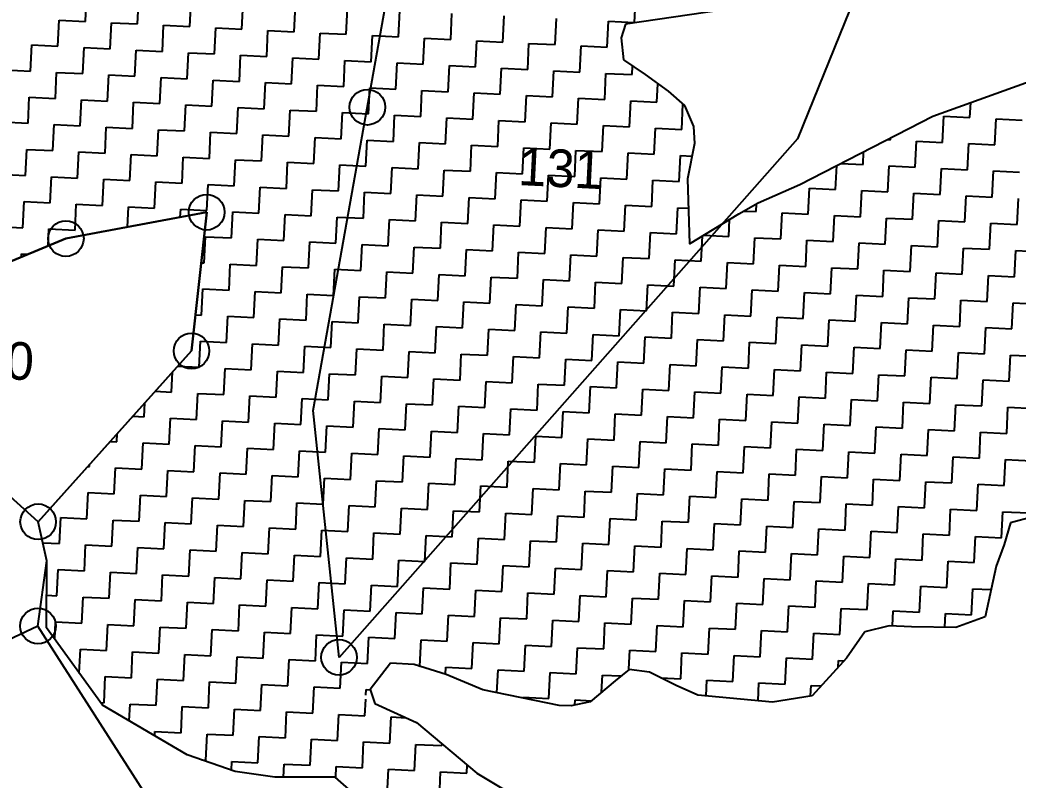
# Model space of a CAD drawing. Header units: metres. Extents: x 279097 to 281627, y 2076079 to 2079019.
# Drawn here: x 281066.6 to 281317.4, y 2078030 to 2078220.9 of the extents above; entities that cross this region are included whole.
import ezdxf
from ezdxf.enums import TextEntityAlignment as Align

# ---------------------------------------------------------------- set-up
doc = ezdxf.new("R2010")
doc.units = ezdxf.units.M
for name, color, linetype in [('POLY_HATCH', 12, 'Continuous'), ('POLY_PARCEL', 6, 'Continuous'), ('TEXT_PARCEL', 7, 'Continuous')]:
    doc.layers.add(name, color=color, linetype=linetype)
doc.styles.add('TEXT_MAP', font='')
doc.styles.get('TEXT_MAP').set_extended_font_data('Kruti Dev 050')

msp = doc.modelspace()

# ---------------------------------------------------------------- linework, layer by layer
for centre in [(281153.94, 2078199.02), (281113.55, 2078172.64), (281078.17, 2078166.02), (281109.73, 2078137.8), (281071.19, 2078094.89), (281071.16, 2078068.7), (281146.82, 2078060.83)]:
    msp.add_circle(centre, 4.47)
at = {"layer": 'POLY_HATCH', "linetype": 'Continuous'}
for p, q in [((281083.06, 2078220.58), (281083.38, 2078227.13)), ((281096.18, 2078219.93), (281096.5, 2078226.49)), ((281109.29, 2078219.28), (281109.62, 2078225.84)), ((281122.41, 2078218.63), (281122.73, 2078225.19)), ((281135.52, 2078217.98), (281135.85, 2078224.54)), ((281221.1, 2078220.33), (281221.42, 2078226.88)), ((281148.64, 2078217.33), (281148.96, 2078223.89)), ((281161.75, 2078216.69), (281162.08, 2078223.24)), ((281174.87, 2078216.04), (281175.19, 2078222.6)), ((281076.18, 2078214.34), (281076.5, 2078220.9)), ((281076.5, 2078220.9), (281083.06, 2078220.58)), ((281089.29, 2078213.69), (281089.62, 2078220.25)), ((281089.62, 2078220.25), (281096.18, 2078219.93)), ((281102.41, 2078213.05), (281102.73, 2078219.6)), ((281102.73, 2078219.6), (281109.29, 2078219.28)), ((281187.98, 2078215.39), (281188.31, 2078221.95)), ((281201.1, 2078214.74), (281201.42, 2078221.3)), ((281214.21, 2078214.09), (281214.54, 2078220.65)), ((281214.54, 2078220.65), (281221.1, 2078220.33)), ((281115.52, 2078212.4), (281115.85, 2078218.96)), ((281115.85, 2078218.96), (281122.41, 2078218.63)), ((281128.64, 2078211.75), (281128.96, 2078218.31)), ((281128.96, 2078218.31), (281135.52, 2078217.98)), ((281141.76, 2078211.1), (281142.08, 2078217.66)), ((281142.08, 2078217.66), (281148.64, 2078217.33)), ((281154.87, 2078210.45), (281155.2, 2078217.01)), ((281155.2, 2078217.01), (281161.75, 2078216.69)), ((281069.3, 2078208.11), (281069.62, 2078214.67)), ((281069.62, 2078214.67), (281076.18, 2078214.34)), ((281167.99, 2078209.8), (281168.31, 2078216.36)), ((281168.31, 2078216.36), (281174.87, 2078216.04)), ((281181.1, 2078209.16), (281181.43, 2078215.71)), ((281181.43, 2078215.71), (281187.98, 2078215.39)), ((281194.22, 2078208.51), (281194.54, 2078215.06)), ((281194.54, 2078215.06), (281201.1, 2078214.74)), ((281082.41, 2078207.46), (281082.74, 2078214.02)), ((281082.74, 2078214.02), (281089.29, 2078213.69)), ((281095.53, 2078206.81), (281095.85, 2078213.37)), ((281095.85, 2078213.37), (281102.41, 2078213.05)), ((281108.64, 2078206.16), (281108.97, 2078212.72)), ((281108.97, 2078212.72), (281115.52, 2078212.4)), ((281121.76, 2078205.52), (281122.08, 2078212.07)), ((281122.08, 2078212.07), (281128.64, 2078211.75)), ((281207.33, 2078207.86), (281207.66, 2078214.42)), ((281207.66, 2078214.42), (281214.21, 2078214.09)), ((281134.87, 2078204.87), (281135.2, 2078211.42)), ((281135.2, 2078211.42), (281141.76, 2078211.1)), ((281147.99, 2078204.22), (281148.31, 2078210.78)), ((281148.31, 2078210.78), (281154.87, 2078210.45)), ((281161.1, 2078203.57), (281161.43, 2078210.13)), ((281161.43, 2078210.13), (281167.99, 2078209.8)), ((281174.22, 2078202.92), (281174.54, 2078209.48)), ((281174.54, 2078209.48), (281181.1, 2078209.16)), ((281062.74, 2078208.43), (281069.3, 2078208.11)), ((281075.53, 2078201.23), (281075.85, 2078207.78)), ((281075.85, 2078207.78), (281082.41, 2078207.46)), ((281088.65, 2078200.58), (281088.97, 2078207.14)), ((281088.97, 2078207.14), (281095.53, 2078206.81)), ((281187.34, 2078202.27), (281187.66, 2078208.83)), ((281187.66, 2078208.83), (281194.22, 2078208.51)), ((281200.45, 2078201.63), (281200.78, 2078208.18)), ((281200.78, 2078208.18), (281207.33, 2078207.86)), ((281213.57, 2078200.98), (281213.89, 2078207.53)), ((281213.89, 2078207.53), (281220.45, 2078207.21)), ((281220.45, 2078207.21), (281220.56, 2078209.37)), ((281101.76, 2078199.93), (281102.08, 2078206.49)), ((281102.08, 2078206.49), (281108.64, 2078206.16)), ((281114.88, 2078199.28), (281115.2, 2078205.84)), ((281115.2, 2078205.84), (281121.76, 2078205.52)), ((281127.99, 2078198.63), (281128.32, 2078205.19)), ((281128.32, 2078205.19), (281134.87, 2078204.87)), ((281141.11, 2078197.99), (281141.43, 2078204.54)), ((281141.43, 2078204.54), (281147.99, 2078204.22)), ((281226.68, 2078200.33), (281226.91, 2078204.92)), ((281154.22, 2078197.34), (281154.55, 2078203.89)), ((281154.55, 2078203.89), (281161.1, 2078203.57)), ((281167.34, 2078196.69), (281167.66, 2078203.25)), ((281167.66, 2078203.25), (281174.22, 2078202.92)), ((281180.45, 2078196.04), (281180.78, 2078202.6)), ((281180.78, 2078202.6), (281187.34, 2078202.27)), ((281193.57, 2078195.39), (281193.89, 2078201.95)), ((281193.89, 2078201.95), (281200.45, 2078201.63)), ((281068.65, 2078194.99), (281068.97, 2078201.55)), ((281068.97, 2078201.55), (281075.53, 2078201.23)), ((281081.76, 2078194.35), (281082.09, 2078200.9)), ((281082.09, 2078200.9), (281088.65, 2078200.58)), ((281094.88, 2078193.7), (281095.2, 2078200.25)), ((281095.2, 2078200.25), (281101.76, 2078199.93)), ((281107.99, 2078193.05), (281108.32, 2078199.61)), ((281108.32, 2078199.61), (281114.88, 2078199.28)), ((281206.68, 2078194.74), (281207.01, 2078201.3)), ((281207.01, 2078201.3), (281213.57, 2078200.98)), ((281219.8, 2078194.09), (281220.12, 2078200.65)), ((281220.12, 2078200.65), (281226.68, 2078200.33)), ((281232.92, 2078193.45), (281233.23, 2078199.77)), ((281305.37, 2078196.44), (281305.56, 2078200.21)), ((281121.11, 2078192.4), (281121.43, 2078198.96)), ((281121.43, 2078198.96), (281127.99, 2078198.63)), ((281134.23, 2078191.75), (281134.55, 2078198.31)), ((281134.55, 2078198.31), (281141.11, 2078197.99)), ((281147.34, 2078191.1), (281147.66, 2078197.66)), ((281147.66, 2078197.66), (281154.22, 2078197.34)), ((281160.46, 2078190.45), (281160.78, 2078197.01)), ((281160.78, 2078197.01), (281167.34, 2078196.69)), ((281062.09, 2078195.32), (281068.65, 2078194.99)), ((281074.88, 2078188.11), (281075.21, 2078194.67)), ((281075.21, 2078194.67), (281081.76, 2078194.35)), ((281173.57, 2078189.81), (281173.9, 2078196.36)), ((281173.9, 2078196.36), (281180.45, 2078196.04)), ((281186.69, 2078189.16), (281187.01, 2078195.72)), ((281187.01, 2078195.72), (281193.57, 2078195.39)), ((281199.8, 2078188.51), (281200.13, 2078195.07)), ((281200.13, 2078195.07), (281206.68, 2078194.74)), ((281212.92, 2078187.86), (281213.24, 2078194.42)), ((281213.24, 2078194.42), (281219.8, 2078194.09)), ((281298.49, 2078190.2), (281298.82, 2078196.76)), ((281298.82, 2078196.76), (281305.37, 2078196.44)), ((281311.61, 2078189.56), (281311.93, 2078196.11)), ((281311.93, 2078196.11), (281318.49, 2078195.79)), ((281088, 2078187.46), (281088.32, 2078194.02)), ((281088.32, 2078194.02), (281094.88, 2078193.7)), ((281101.11, 2078186.81), (281101.44, 2078193.37)), ((281101.44, 2078193.37), (281107.99, 2078193.05)), ((281114.23, 2078186.17), (281114.55, 2078192.72)), ((281114.55, 2078192.72), (281121.11, 2078192.4)), ((281127.34, 2078185.52), (281127.67, 2078192.08)), ((281127.67, 2078192.08), (281134.23, 2078191.75)), ((281226.03, 2078187.21), (281226.36, 2078193.77)), ((281226.36, 2078193.77), (281232.92, 2078193.45)), ((281140.46, 2078184.87), (281140.78, 2078191.43)), ((281140.78, 2078191.43), (281147.34, 2078191.1)), ((281153.57, 2078184.22), (281153.9, 2078190.78)), ((281153.9, 2078190.78), (281160.46, 2078190.45)), ((281166.69, 2078183.57), (281167.01, 2078190.13)), ((281167.01, 2078190.13), (281173.57, 2078189.81)), ((281179.81, 2078182.92), (281180.13, 2078189.48)), ((281180.13, 2078189.48), (281186.69, 2078189.16)), ((281284.58, 2078190.89), (281285.38, 2078190.85)), ((281285.38, 2078190.85), (281285.4, 2078191.31)), ((281291.61, 2078183.97), (281291.94, 2078190.53)), ((281291.94, 2078190.53), (281298.49, 2078190.2)), ((281304.73, 2078183.32), (281305.05, 2078189.88)), ((281305.05, 2078189.88), (281311.61, 2078189.56)), ((281068, 2078181.88), (281068.32, 2078188.44)), ((281068.32, 2078188.44), (281074.88, 2078188.11)), ((281081.11, 2078181.23), (281081.44, 2078187.79)), ((281081.44, 2078187.79), (281088, 2078187.46)), ((281094.23, 2078180.58), (281094.55, 2078187.14)), ((281094.55, 2078187.14), (281101.11, 2078186.81)), ((281192.92, 2078182.28), (281193.24, 2078188.83)), ((281193.24, 2078188.83), (281199.8, 2078188.51)), ((281206.04, 2078181.63), (281206.36, 2078188.19)), ((281206.36, 2078188.19), (281212.92, 2078187.86)), ((281219.15, 2078180.98), (281219.48, 2078187.54)), ((281219.48, 2078187.54), (281226.03, 2078187.21)), ((281232.27, 2078180.33), (281232.59, 2078186.89)), ((281232.59, 2078186.89), (281235.53, 2078186.74)), ((281278.5, 2078184.62), (281278.65, 2078187.84)), ((281107.35, 2078179.93), (281107.67, 2078186.49)), ((281107.67, 2078186.49), (281114.23, 2078186.17)), ((281120.46, 2078179.28), (281120.79, 2078185.84)), ((281120.79, 2078185.84), (281127.34, 2078185.52)), ((281133.58, 2078178.64), (281133.9, 2078185.19)), ((281133.9, 2078185.19), (281140.46, 2078184.87)), ((281146.69, 2078177.99), (281147.02, 2078184.55)), ((281147.02, 2078184.55), (281153.57, 2078184.22)), ((281271.61, 2078178.39), (281271.91, 2078184.37)), ((281272.93, 2078184.89), (281278.5, 2078184.62)), ((281061.44, 2078182.2), (281068, 2078181.88)), ((281159.81, 2078177.34), (281160.13, 2078183.9)), ((281160.13, 2078183.9), (281166.69, 2078183.57)), ((281172.92, 2078176.69), (281173.25, 2078183.25)), ((281173.25, 2078183.25), (281179.81, 2078182.92)), ((281186.04, 2078176.04), (281186.36, 2078182.6)), ((281186.36, 2078182.6), (281192.92, 2078182.28)), ((281199.15, 2078175.39), (281199.48, 2078181.95)), ((281199.48, 2078181.95), (281206.04, 2078181.63)), ((281284.73, 2078177.74), (281285.05, 2078184.3)), ((281285.05, 2078184.3), (281291.61, 2078183.97)), ((281297.84, 2078177.09), (281298.17, 2078183.65)), ((281298.17, 2078183.65), (281304.73, 2078183.32)), ((281310.96, 2078176.44), (281311.28, 2078183)), ((281311.28, 2078183), (281317.84, 2078182.67)), ((281074.23, 2078175), (281074.56, 2078181.55)), ((281074.56, 2078181.55), (281081.11, 2078181.23)), ((281087.35, 2078174.35), (281087.67, 2078180.91)), ((281087.67, 2078180.91), (281094.23, 2078180.58)), ((281100.46, 2078173.7), (281100.79, 2078180.26)), ((281100.79, 2078180.26), (281107.35, 2078179.93)), ((281113.58, 2078173.05), (281113.9, 2078179.61)), ((281113.9, 2078179.61), (281120.46, 2078179.28)), ((281212.27, 2078174.75), (281212.59, 2078181.3)), ((281212.59, 2078181.3), (281219.15, 2078180.98)), ((281225.39, 2078174.1), (281225.71, 2078180.66)), ((281225.71, 2078180.66), (281232.27, 2078180.33)), ((281126.69, 2078172.4), (281127.02, 2078178.96)), ((281127.02, 2078178.96), (281133.58, 2078178.64)), ((281139.81, 2078171.75), (281140.13, 2078178.31)), ((281140.13, 2078178.31), (281146.69, 2078177.99)), ((281152.93, 2078171.11), (281153.25, 2078177.66)), ((281153.25, 2078177.66), (281159.81, 2078177.34)), ((281166.04, 2078170.46), (281166.37, 2078177.02)), ((281166.37, 2078177.02), (281172.92, 2078176.69)), ((281264.73, 2078172.15), (281265.06, 2078178.71)), ((281265.06, 2078178.71), (281271.61, 2078178.39)), ((281277.85, 2078171.5), (281278.17, 2078178.06)), ((281278.17, 2078178.06), (281284.73, 2078177.74)), ((281290.96, 2078170.86), (281291.29, 2078177.41)), ((281291.29, 2078177.41), (281297.84, 2078177.09)), ((281067.35, 2078168.76), (281067.68, 2078175.32)), ((281067.68, 2078175.32), (281074.23, 2078175)), ((281080.47, 2078168.11), (281080.79, 2078174.67)), ((281080.79, 2078174.67), (281087.35, 2078174.35)), ((281179.16, 2078169.81), (281179.48, 2078176.37)), ((281179.48, 2078176.37), (281186.04, 2078176.04)), ((281192.27, 2078169.16), (281192.6, 2078175.72)), ((281192.6, 2078175.72), (281199.15, 2078175.39)), ((281205.39, 2078168.51), (281205.71, 2078175.07)), ((281205.71, 2078175.07), (281212.27, 2078174.75)), ((281218.5, 2078167.86), (281218.83, 2078174.42)), ((281218.83, 2078174.42), (281225.39, 2078174.1)), ((281251.62, 2078172.8), (281251.71, 2078174.75)), ((281304.08, 2078170.21), (281304.4, 2078176.76)), ((281304.4, 2078176.76), (281310.96, 2078176.44)), ((281317.19, 2078169.56), (281317.52, 2078176.12)), ((281093.65, 2078168.92), (281093.91, 2078174.02)), ((281093.91, 2078174.02), (281100.46, 2078173.7)), ((281106.92, 2078171.4), (281107.02, 2078173.38)), ((281107.02, 2078173.38), (281113.58, 2078173.05)), ((281119.81, 2078166.17), (281120.14, 2078172.73)), ((281120.14, 2078172.73), (281126.69, 2078172.4)), ((281132.93, 2078165.52), (281133.25, 2078172.08)), ((281133.25, 2078172.08), (281139.81, 2078171.75)), ((281231.62, 2078167.22), (281231.94, 2078173.77)), ((281231.94, 2078173.77), (281234.63, 2078173.64)), ((281248.55, 2078172.95), (281251.62, 2078172.8)), ((281257.85, 2078165.92), (281258.17, 2078172.48)), ((281258.17, 2078172.48), (281264.73, 2078172.15)), ((281270.97, 2078165.27), (281271.29, 2078171.83)), ((281271.29, 2078171.83), (281277.85, 2078171.5)), ((281146.04, 2078164.87), (281146.37, 2078171.43)), ((281146.37, 2078171.43), (281152.93, 2078171.11)), ((281159.16, 2078164.22), (281159.48, 2078170.78)), ((281159.48, 2078170.78), (281166.04, 2078170.46)), ((281172.27, 2078163.58), (281172.6, 2078170.13)), ((281172.6, 2078170.13), (281179.16, 2078169.81)), ((281185.39, 2078162.93), (281185.71, 2078169.48)), ((281185.71, 2078169.48), (281192.27, 2078169.16)), ((281244.73, 2078166.57), (281244.94, 2078170.81)), ((281284.08, 2078164.62), (281284.4, 2078171.18)), ((281284.4, 2078171.18), (281290.96, 2078170.86)), ((281297.2, 2078163.97), (281297.52, 2078170.53)), ((281297.52, 2078170.53), (281304.08, 2078170.21)), ((281310.31, 2078163.33), (281310.64, 2078169.88)), ((281310.64, 2078169.88), (281317.19, 2078169.56)), ((281060.79, 2078169.09), (281067.35, 2078168.76)), ((281073.7, 2078164.18), (281073.91, 2078168.44)), ((281073.91, 2078168.44), (281080.47, 2078168.11)), ((281087.02, 2078167.79), (281087.49, 2078167.77)), ((281087.02, 2078167.68), (281087.02, 2078167.79)), ((281198.51, 2078162.28), (281198.83, 2078168.84)), ((281198.83, 2078168.84), (281205.39, 2078168.51)), ((281211.62, 2078161.63), (281211.95, 2078168.19)), ((281211.95, 2078168.19), (281218.5, 2078167.86)), ((281224.74, 2078160.98), (281225.06, 2078167.54)), ((281225.06, 2078167.54), (281231.62, 2078167.22)), ((281238.48, 2078166.88), (281244.73, 2078166.57)), ((281112.93, 2078159.94), (281113.26, 2078166.49)), ((281113.26, 2078166.49), (281119.81, 2078166.17)), ((281126.05, 2078159.29), (281126.37, 2078165.84)), ((281126.37, 2078165.84), (281132.93, 2078165.52)), ((281139.16, 2078158.64), (281139.49, 2078165.2)), ((281139.49, 2078165.2), (281146.04, 2078164.87)), ((281152.28, 2078157.99), (281152.6, 2078164.55)), ((281152.6, 2078164.55), (281159.16, 2078164.22)), ((281237.85, 2078160.33), (281238.17, 2078166.68)), ((281250.97, 2078159.69), (281251.29, 2078166.24)), ((281251.29, 2078166.24), (281257.85, 2078165.92)), ((281264.08, 2078159.04), (281264.41, 2078165.59)), ((281264.41, 2078165.59), (281270.97, 2078165.27)), ((281277.2, 2078158.39), (281277.52, 2078164.95)), ((281277.52, 2078164.95), (281284.08, 2078164.62)), ((281290.31, 2078157.74), (281290.64, 2078164.3)), ((281290.64, 2078164.3), (281297.2, 2078163.97)), ((281066.99, 2078161.41), (281067.03, 2078162.2)), ((281067.03, 2078162.2), (281068.71, 2078162.12)), ((281165.39, 2078157.34), (281165.72, 2078163.9)), ((281165.72, 2078163.9), (281172.27, 2078163.58)), ((281178.51, 2078156.69), (281178.83, 2078163.25)), ((281178.83, 2078163.25), (281185.39, 2078162.93)), ((281191.62, 2078156.05), (281191.95, 2078162.6)), ((281191.95, 2078162.6), (281198.51, 2078162.28)), ((281204.74, 2078155.4), (281205.06, 2078161.95)), ((281205.06, 2078161.95), (281211.62, 2078161.63)), ((281303.43, 2078157.09), (281303.75, 2078163.65)), ((281303.75, 2078163.65), (281310.31, 2078163.33)), ((281316.55, 2078156.44), (281316.87, 2078163)), ((281316.87, 2078163), (281323.43, 2078162.68)), ((281112.16, 2078159.97), (281112.93, 2078159.94)), ((281119.16, 2078153.05), (281119.49, 2078159.61)), ((281119.49, 2078159.61), (281126.05, 2078159.29)), ((281217.85, 2078154.75), (281218.18, 2078161.31)), ((281218.18, 2078161.31), (281224.74, 2078160.98)), ((281230.97, 2078154.1), (281231.29, 2078160.66)), ((281231.29, 2078160.66), (281237.85, 2078160.33)), ((281244.09, 2078153.45), (281244.41, 2078160.01)), ((281244.41, 2078160.01), (281250.97, 2078159.69)), ((281257.2, 2078152.8), (281257.53, 2078159.36)), ((281257.53, 2078159.36), (281264.08, 2078159.04)), ((281132.28, 2078152.41), (281132.6, 2078158.96)), ((281132.6, 2078158.96), (281139.16, 2078158.64)), ((281145.4, 2078151.76), (281145.72, 2078158.31)), ((281145.72, 2078158.31), (281152.28, 2078157.99)), ((281158.51, 2078151.11), (281158.84, 2078157.67)), ((281158.84, 2078157.67), (281165.39, 2078157.34)), ((281171.63, 2078150.46), (281171.95, 2078157.02)), ((281171.95, 2078157.02), (281178.51, 2078156.69)), ((281270.32, 2078152.15), (281270.64, 2078158.71)), ((281270.64, 2078158.71), (281277.2, 2078158.39)), ((281283.43, 2078151.51), (281283.76, 2078158.06)), ((281283.76, 2078158.06), (281290.31, 2078157.74)), ((281296.55, 2078150.86), (281296.87, 2078157.42)), ((281296.87, 2078157.42), (281303.43, 2078157.09)), ((281309.66, 2078150.21), (281309.99, 2078156.77)), ((281309.99, 2078156.77), (281316.55, 2078156.44)), ((281184.74, 2078149.81), (281185.07, 2078156.37)), ((281185.07, 2078156.37), (281191.62, 2078156.05)), ((281197.86, 2078149.16), (281198.18, 2078155.72)), ((281198.18, 2078155.72), (281204.74, 2078155.4)), ((281210.97, 2078148.51), (281211.3, 2078155.07)), ((281211.3, 2078155.07), (281217.85, 2078154.75)), ((281224.09, 2078147.87), (281224.41, 2078154.42)), ((281224.41, 2078154.42), (281230.97, 2078154.1)), ((281112.28, 2078146.82), (281112.61, 2078153.38)), ((281112.61, 2078153.38), (281119.16, 2078153.05)), ((281125.4, 2078146.17), (281125.72, 2078152.73)), ((281125.72, 2078152.73), (281132.28, 2078152.41)), ((281138.51, 2078145.52), (281138.84, 2078152.08)), ((281138.84, 2078152.08), (281145.4, 2078151.76)), ((281237.2, 2078147.22), (281237.53, 2078153.78)), ((281237.53, 2078153.78), (281244.09, 2078153.45)), ((281250.32, 2078146.57), (281250.64, 2078153.13)), ((281250.64, 2078153.13), (281257.2, 2078152.8)), ((281263.43, 2078145.92), (281263.76, 2078152.48)), ((281263.76, 2078152.48), (281270.32, 2078152.15)), ((281276.55, 2078145.27), (281276.87, 2078151.83)), ((281276.87, 2078151.83), (281283.43, 2078151.51)), ((281151.63, 2078144.87), (281151.95, 2078151.43)), ((281151.95, 2078151.43), (281158.51, 2078151.11)), ((281164.74, 2078144.23), (281165.07, 2078150.78)), ((281165.07, 2078150.78), (281171.63, 2078150.46)), ((281177.86, 2078143.58), (281178.18, 2078150.14)), ((281178.18, 2078150.14), (281184.74, 2078149.81)), ((281190.98, 2078142.93), (281191.3, 2078149.49)), ((281191.3, 2078149.49), (281197.86, 2078149.16)), ((281289.67, 2078144.62), (281289.99, 2078151.18)), ((281289.99, 2078151.18), (281296.55, 2078150.86)), ((281302.78, 2078143.98), (281303.11, 2078150.53)), ((281303.11, 2078150.53), (281309.66, 2078150.21)), ((281315.9, 2078143.33), (281316.22, 2078149.89)), ((281316.22, 2078149.89), (281322.78, 2078149.56)), ((281110.73, 2078146.9), (281112.28, 2078146.82)), ((281204.09, 2078142.28), (281204.42, 2078148.84)), ((281204.42, 2078148.84), (281210.97, 2078148.51)), ((281217.21, 2078141.63), (281217.53, 2078148.19)), ((281217.53, 2078148.19), (281224.09, 2078147.87)), ((281230.32, 2078140.98), (281230.65, 2078147.54)), ((281230.65, 2078147.54), (281237.2, 2078147.22)), ((281243.44, 2078140.34), (281243.76, 2078146.89)), ((281243.76, 2078146.89), (281250.32, 2078146.57)), ((281118.52, 2078139.94), (281118.84, 2078146.5)), ((281118.84, 2078146.5), (281125.4, 2078146.17)), ((281131.63, 2078139.29), (281131.96, 2078145.85)), ((281131.96, 2078145.85), (281138.51, 2078145.52)), ((281144.75, 2078138.64), (281145.07, 2078145.2)), ((281145.07, 2078145.2), (281151.63, 2078144.87)), ((281157.86, 2078137.99), (281158.19, 2078144.55)), ((281158.19, 2078144.55), (281164.74, 2078144.23)), ((281256.55, 2078139.69), (281256.88, 2078146.25)), ((281256.88, 2078146.25), (281263.43, 2078145.92)), ((281269.67, 2078139.04), (281269.99, 2078145.6)), ((281269.99, 2078145.6), (281276.55, 2078145.27)), ((281282.78, 2078138.39), (281283.11, 2078144.95)), ((281283.11, 2078144.95), (281289.67, 2078144.62)), ((281295.9, 2078137.74), (281296.22, 2078144.3)), ((281296.22, 2078144.3), (281302.78, 2078143.98)), ((281170.98, 2078137.34), (281171.3, 2078143.9)), ((281171.3, 2078143.9), (281177.86, 2078143.58)), ((281184.09, 2078136.7), (281184.42, 2078143.25)), ((281184.42, 2078143.25), (281190.98, 2078142.93)), ((281197.21, 2078136.05), (281197.53, 2078142.61)), ((281197.53, 2078142.61), (281204.09, 2078142.28)), ((281210.32, 2078135.4), (281210.65, 2078141.96)), ((281210.65, 2078141.96), (281217.21, 2078141.63)), ((281309.01, 2078137.09), (281309.34, 2078143.65)), ((281309.34, 2078143.65), (281315.9, 2078143.33)), ((281111.63, 2078133.7), (281111.96, 2078140.26)), ((281111.96, 2078140.26), (281118.52, 2078139.94)), ((281124.75, 2078133.06), (281125.07, 2078139.61)), ((281125.07, 2078139.61), (281131.63, 2078139.29)), ((281223.44, 2078134.75), (281223.76, 2078141.31)), ((281223.76, 2078141.31), (281230.32, 2078140.98)), ((281236.56, 2078134.1), (281236.88, 2078140.66)), ((281236.88, 2078140.66), (281243.44, 2078140.34)), ((281249.67, 2078133.45), (281250, 2078140.01)), ((281250, 2078140.01), (281256.55, 2078139.69)), ((281262.79, 2078132.81), (281263.11, 2078139.36)), ((281263.11, 2078139.36), (281269.67, 2078139.04)), ((281137.87, 2078132.41), (281138.19, 2078138.97)), ((281138.19, 2078138.97), (281144.75, 2078138.64)), ((281150.98, 2078131.76), (281151.3, 2078138.32)), ((281151.3, 2078138.32), (281157.86, 2078137.99)), ((281164.1, 2078131.11), (281164.42, 2078137.67)), ((281164.42, 2078137.67), (281170.98, 2078137.34)), ((281177.21, 2078130.46), (281177.54, 2078137.02)), ((281177.54, 2078137.02), (281184.09, 2078136.7)), ((281275.9, 2078132.16), (281276.23, 2078138.72)), ((281276.23, 2078138.72), (281282.78, 2078138.39)), ((281289.02, 2078131.51), (281289.34, 2078138.07)), ((281289.34, 2078138.07), (281295.9, 2078137.74)), ((281302.13, 2078130.86), (281302.46, 2078137.42)), ((281302.46, 2078137.42), (281309.01, 2078137.09)), ((281315.25, 2078130.21), (281315.57, 2078136.77)), ((281315.57, 2078136.77), (281322.13, 2078136.45)), ((281190.33, 2078129.81), (281190.65, 2078136.37)), ((281190.65, 2078136.37), (281197.21, 2078136.05)), ((281203.44, 2078129.17), (281203.77, 2078135.72)), ((281203.77, 2078135.72), (281210.32, 2078135.4)), ((281216.56, 2078128.52), (281216.88, 2078135.08)), ((281216.88, 2078135.08), (281223.44, 2078134.75)), ((281229.67, 2078127.87), (281230, 2078134.43)), ((281230, 2078134.43), (281236.56, 2078134.1)), ((281104.75, 2078127.47), (281105, 2078132.54)), ((281106.29, 2078133.97), (281111.63, 2078133.7)), ((281117.87, 2078126.82), (281118.19, 2078133.38)), ((281118.19, 2078133.38), (281124.75, 2078133.06)), ((281130.98, 2078126.17), (281131.31, 2078132.73)), ((281131.31, 2078132.73), (281137.87, 2078132.41)), ((281144.1, 2078125.53), (281144.42, 2078132.08)), ((281144.42, 2078132.08), (281150.98, 2078131.76)), ((281242.79, 2078127.22), (281243.11, 2078133.78)), ((281243.11, 2078133.78), (281249.67, 2078133.45)), ((281255.9, 2078126.57), (281256.23, 2078133.13)), ((281256.23, 2078133.13), (281262.79, 2078132.81)), ((281269.02, 2078125.92), (281269.34, 2078132.48)), ((281269.34, 2078132.48), (281275.9, 2078132.16)), ((281282.14, 2078125.28), (281282.46, 2078131.83)), ((281282.46, 2078131.83), (281289.02, 2078131.51)), ((281157.21, 2078124.88), (281157.54, 2078131.44)), ((281157.54, 2078131.44), (281164.1, 2078131.11)), ((281170.33, 2078124.23), (281170.65, 2078130.79)), ((281170.65, 2078130.79), (281177.21, 2078130.46)), ((281183.45, 2078123.58), (281183.77, 2078130.14)), ((281183.77, 2078130.14), (281190.33, 2078129.81)), ((281196.56, 2078122.93), (281196.88, 2078129.49)), ((281196.88, 2078129.49), (281203.44, 2078129.17)), ((281295.25, 2078124.63), (281295.58, 2078131.18)), ((281295.58, 2078131.18), (281302.13, 2078130.86)), ((281308.37, 2078123.98), (281308.69, 2078130.54)), ((281308.69, 2078130.54), (281315.25, 2078130.21)), ((281100.64, 2078127.67), (281104.75, 2078127.47)), ((281110.99, 2078120.59), (281111.31, 2078127.15)), ((281111.31, 2078127.15), (281117.87, 2078126.82)), ((281209.68, 2078122.28), (281210, 2078128.84)), ((281210, 2078128.84), (281216.56, 2078128.52)), ((281222.79, 2078121.64), (281223.12, 2078128.19)), ((281223.12, 2078128.19), (281229.67, 2078127.87)), ((281235.91, 2078120.99), (281236.23, 2078127.54)), ((281236.23, 2078127.54), (281242.79, 2078127.22)), ((281249.02, 2078120.34), (281249.35, 2078126.9)), ((281249.35, 2078126.9), (281255.9, 2078126.57)), ((281097.87, 2078121.24), (281098.05, 2078124.79)), ((281124.1, 2078119.94), (281124.43, 2078126.5)), ((281124.43, 2078126.5), (281130.98, 2078126.17)), ((281137.22, 2078119.29), (281137.54, 2078125.85)), ((281137.54, 2078125.85), (281144.1, 2078125.53)), ((281150.33, 2078118.64), (281150.66, 2078125.2)), ((281150.66, 2078125.2), (281157.21, 2078124.88)), ((281163.45, 2078118), (281163.77, 2078124.55)), ((281163.77, 2078124.55), (281170.33, 2078124.23)), ((281262.14, 2078119.69), (281262.46, 2078126.25)), ((281262.46, 2078126.25), (281269.02, 2078125.92)), ((281275.25, 2078119.04), (281275.58, 2078125.6)), ((281275.58, 2078125.6), (281282.14, 2078125.28)), ((281288.37, 2078118.39), (281288.69, 2078124.95)), ((281288.69, 2078124.95), (281295.25, 2078124.63)), ((281301.48, 2078117.75), (281301.81, 2078124.3)), ((281301.81, 2078124.3), (281308.37, 2078123.98)), ((281176.56, 2078117.35), (281176.89, 2078123.9)), ((281176.89, 2078123.9), (281183.45, 2078123.58)), ((281189.68, 2078116.7), (281190, 2078123.26)), ((281190, 2078123.26), (281196.56, 2078122.93)), ((281202.79, 2078116.05), (281203.12, 2078122.61)), ((281203.12, 2078122.61), (281209.68, 2078122.28)), ((281215.91, 2078115.4), (281216.23, 2078121.96)), ((281216.23, 2078121.96), (281222.79, 2078121.64)), ((281314.6, 2078117.1), (281314.92, 2078123.65)), ((281314.92, 2078123.65), (281321.48, 2078123.33)), ((281094.98, 2078121.38), (281097.87, 2078121.24)), ((281104.1, 2078114.36), (281104.43, 2078120.91)), ((281104.43, 2078120.91), (281110.99, 2078120.59)), ((281117.22, 2078113.71), (281117.54, 2078120.26)), ((281117.54, 2078120.26), (281124.1, 2078119.94)), ((281130.33, 2078113.06), (281130.66, 2078119.62)), ((281130.66, 2078119.62), (281137.22, 2078119.29)), ((281229.03, 2078114.75), (281229.35, 2078121.31)), ((281229.35, 2078121.31), (281235.91, 2078120.99)), ((281242.14, 2078114.11), (281242.46, 2078120.66)), ((281242.46, 2078120.66), (281249.02, 2078120.34)), ((281255.26, 2078113.46), (281255.58, 2078120.01)), ((281255.58, 2078120.01), (281262.14, 2078119.69)), ((281268.37, 2078112.81), (281268.7, 2078119.37)), ((281268.7, 2078119.37), (281275.25, 2078119.04)), ((281090.99, 2078115), (281091.09, 2078117.05)), ((281143.45, 2078112.41), (281143.77, 2078118.97)), ((281143.77, 2078118.97), (281150.33, 2078118.64)), ((281156.57, 2078111.76), (281156.89, 2078118.32)), ((281156.89, 2078118.32), (281163.45, 2078118)), ((281169.68, 2078111.11), (281170.01, 2078117.67)), ((281170.01, 2078117.67), (281176.56, 2078117.35)), ((281182.8, 2078110.47), (281183.12, 2078117.02)), ((281183.12, 2078117.02), (281189.68, 2078116.7)), ((281281.49, 2078112.16), (281281.81, 2078118.72)), ((281281.81, 2078118.72), (281288.37, 2078118.39)), ((281294.6, 2078111.51), (281294.93, 2078118.07)), ((281294.93, 2078118.07), (281301.48, 2078117.75)), ((281307.72, 2078110.86), (281308.04, 2078117.42)), ((281308.04, 2078117.42), (281314.6, 2078117.1)), ((281089.33, 2078115.09), (281090.99, 2078115)), ((281097.22, 2078108.12), (281097.55, 2078114.68)), ((281097.55, 2078114.68), (281104.1, 2078114.36)), ((281195.91, 2078109.82), (281196.24, 2078116.37)), ((281196.24, 2078116.37), (281202.79, 2078116.05)), ((281209.03, 2078109.17), (281209.35, 2078115.73)), ((281209.35, 2078115.73), (281215.91, 2078115.4)), ((281222.14, 2078108.52), (281222.47, 2078115.08)), ((281222.47, 2078115.08), (281229.03, 2078114.75)), ((281235.26, 2078107.87), (281235.58, 2078114.43)), ((281235.58, 2078114.43), (281242.14, 2078114.11)), ((281110.34, 2078107.47), (281110.66, 2078114.03)), ((281110.66, 2078114.03), (281117.22, 2078113.71)), ((281123.45, 2078106.83), (281123.78, 2078113.38)), ((281123.78, 2078113.38), (281130.33, 2078113.06)), ((281136.57, 2078106.18), (281136.89, 2078112.73)), ((281136.89, 2078112.73), (281143.45, 2078112.41)), ((281149.68, 2078105.53), (281150.01, 2078112.09)), ((281150.01, 2078112.09), (281156.57, 2078111.76)), ((281248.37, 2078107.22), (281248.7, 2078113.78)), ((281248.7, 2078113.78), (281255.26, 2078113.46)), ((281261.49, 2078106.57), (281261.81, 2078113.13)), ((281261.81, 2078113.13), (281268.37, 2078112.81)), ((281274.61, 2078105.93), (281274.93, 2078112.48)), ((281274.93, 2078112.48), (281281.49, 2078112.16)), ((281287.72, 2078105.28), (281288.04, 2078111.84)), ((281288.04, 2078111.84), (281294.6, 2078111.51)), ((281084.11, 2078108.77), (281084.13, 2078109.3)), ((281162.8, 2078104.88), (281163.12, 2078111.44)), ((281163.12, 2078111.44), (281169.68, 2078111.11)), ((281175.91, 2078104.23), (281176.24, 2078110.79)), ((281176.24, 2078110.79), (281182.8, 2078110.47)), ((281189.03, 2078103.58), (281189.35, 2078110.14)), ((281189.35, 2078110.14), (281195.91, 2078109.82)), ((281202.15, 2078102.93), (281202.47, 2078109.49)), ((281202.47, 2078109.49), (281209.03, 2078109.17)), ((281300.84, 2078104.63), (281301.16, 2078111.19)), ((281301.16, 2078111.19), (281307.72, 2078110.86)), ((281313.95, 2078103.98), (281314.28, 2078110.54)), ((281314.28, 2078110.54), (281320.83, 2078110.21)), ((281083.68, 2078108.79), (281084.11, 2078108.77)), ((281090.34, 2078101.89), (281090.66, 2078108.45)), ((281090.66, 2078108.45), (281097.22, 2078108.12)), ((281103.46, 2078101.24), (281103.78, 2078107.8)), ((281103.78, 2078107.8), (281110.34, 2078107.47)), ((281116.57, 2078100.59), (281116.9, 2078107.15)), ((281116.9, 2078107.15), (281123.45, 2078106.83)), ((281215.26, 2078102.29), (281215.59, 2078108.84)), ((281215.59, 2078108.84), (281222.14, 2078108.52)), ((281228.38, 2078101.64), (281228.7, 2078108.2)), ((281228.7, 2078108.2), (281235.26, 2078107.87)), ((281241.49, 2078100.99), (281241.82, 2078107.55)), ((281241.82, 2078107.55), (281248.37, 2078107.22)), ((281254.61, 2078100.34), (281254.93, 2078106.9)), ((281254.93, 2078106.9), (281261.49, 2078106.57)), ((281129.69, 2078099.94), (281130.01, 2078106.5)), ((281130.01, 2078106.5), (281136.57, 2078106.18)), ((281142.8, 2078099.29), (281143.13, 2078105.85)), ((281143.13, 2078105.85), (281149.68, 2078105.53)), ((281155.92, 2078098.65), (281156.24, 2078105.2)), ((281156.24, 2078105.2), (281162.8, 2078104.88)), ((281169.03, 2078098), (281169.36, 2078104.56)), ((281169.36, 2078104.56), (281175.91, 2078104.23)), ((281267.72, 2078099.69), (281268.05, 2078106.25)), ((281268.05, 2078106.25), (281274.61, 2078105.93)), ((281280.84, 2078099.04), (281281.16, 2078105.6)), ((281281.16, 2078105.6), (281287.72, 2078105.28)), ((281293.95, 2078098.4), (281294.28, 2078104.95)), ((281294.28, 2078104.95), (281300.84, 2078104.63)), ((281307.07, 2078097.75), (281307.39, 2078104.31)), ((281307.39, 2078104.31), (281313.95, 2078103.98)), ((281083.46, 2078095.65), (281083.78, 2078102.21)), ((281083.78, 2078102.21), (281090.34, 2078101.89)), ((281182.15, 2078097.35), (281182.47, 2078103.91)), ((281182.47, 2078103.91), (281189.03, 2078103.58)), ((281195.26, 2078096.7), (281195.59, 2078103.26)), ((281195.59, 2078103.26), (281202.15, 2078102.93)), ((281208.38, 2078096.05), (281208.7, 2078102.61)), ((281208.7, 2078102.61), (281215.26, 2078102.29)), ((281221.49, 2078095.4), (281221.82, 2078101.96)), ((281221.82, 2078101.96), (281228.38, 2078101.64)), ((281096.57, 2078095.01), (281096.9, 2078101.56)), ((281096.9, 2078101.56), (281103.46, 2078101.24)), ((281109.69, 2078094.36), (281110.01, 2078100.92)), ((281110.01, 2078100.92), (281116.57, 2078100.59)), ((281122.8, 2078093.71), (281123.13, 2078100.27)), ((281123.13, 2078100.27), (281129.69, 2078099.94)), ((281135.92, 2078093.06), (281136.24, 2078099.62)), ((281136.24, 2078099.62), (281142.8, 2078099.29)), ((281234.61, 2078094.76), (281234.93, 2078101.31)), ((281234.93, 2078101.31), (281241.49, 2078100.99)), ((281247.73, 2078094.11), (281248.05, 2078100.67)), ((281248.05, 2078100.67), (281254.61, 2078100.34)), ((281260.84, 2078093.46), (281261.17, 2078100.02)), ((281261.17, 2078100.02), (281267.72, 2078099.69)), ((281273.96, 2078092.81), (281274.28, 2078099.37)), ((281274.28, 2078099.37), (281280.84, 2078099.04)), ((281149.04, 2078092.41), (281149.36, 2078098.97)), ((281149.36, 2078098.97), (281155.92, 2078098.65)), ((281162.15, 2078091.76), (281162.48, 2078098.32)), ((281162.48, 2078098.32), (281169.03, 2078098)), ((281175.27, 2078091.12), (281175.59, 2078097.67)), ((281175.59, 2078097.67), (281182.15, 2078097.35)), ((281188.38, 2078090.47), (281188.71, 2078097.03)), ((281188.71, 2078097.03), (281195.26, 2078096.7)), ((281287.07, 2078092.16), (281287.4, 2078098.72)), ((281287.4, 2078098.72), (281293.95, 2078098.4)), ((281300.19, 2078091.51), (281300.51, 2078098.07)), ((281300.51, 2078098.07), (281307.07, 2078097.75)), ((281313.3, 2078090.87), (281313.63, 2078097.42)), ((281313.63, 2078097.42), (281320.19, 2078097.1)), ((281076.58, 2078089.42), (281076.9, 2078095.98)), ((281076.9, 2078095.98), (281083.46, 2078095.65)), ((281089.69, 2078088.77), (281090.02, 2078095.33)), ((281090.02, 2078095.33), (281096.57, 2078095.01)), ((281102.81, 2078088.12), (281103.13, 2078094.68)), ((281103.13, 2078094.68), (281109.69, 2078094.36)), ((281201.5, 2078089.82), (281201.82, 2078096.38)), ((281201.82, 2078096.38), (281208.38, 2078096.05)), ((281214.61, 2078089.17), (281214.94, 2078095.73)), ((281214.94, 2078095.73), (281221.49, 2078095.4)), ((281227.73, 2078088.52), (281228.05, 2078095.08)), ((281228.05, 2078095.08), (281234.61, 2078094.76)), ((281240.84, 2078087.87), (281241.17, 2078094.43)), ((281241.17, 2078094.43), (281247.73, 2078094.11)), ((281115.92, 2078087.48), (281116.25, 2078094.03)), ((281116.25, 2078094.03), (281122.8, 2078093.71)), ((281129.04, 2078086.83), (281129.36, 2078093.39)), ((281129.36, 2078093.39), (281135.92, 2078093.06)), ((281142.15, 2078086.18), (281142.48, 2078092.74)), ((281142.48, 2078092.74), (281149.04, 2078092.41)), ((281155.27, 2078085.53), (281155.59, 2078092.09)), ((281155.59, 2078092.09), (281162.15, 2078091.76)), ((281253.96, 2078087.23), (281254.28, 2078093.78)), ((281254.28, 2078093.78), (281260.84, 2078093.46)), ((281267.07, 2078086.58), (281267.4, 2078093.14)), ((281267.4, 2078093.14), (281273.96, 2078092.81)), ((281280.19, 2078085.93), (281280.51, 2078092.49)), ((281280.51, 2078092.49), (281287.07, 2078092.16)), ((281293.31, 2078085.28), (281293.63, 2078091.84)), ((281293.63, 2078091.84), (281300.19, 2078091.51)), ((281072.37, 2078089.63), (281076.58, 2078089.42)), ((281082.81, 2078082.54), (281083.13, 2078089.1)), ((281083.13, 2078089.1), (281089.69, 2078088.77)), ((281168.38, 2078084.88), (281168.71, 2078091.44)), ((281168.71, 2078091.44), (281175.27, 2078091.12)), ((281181.5, 2078084.23), (281181.82, 2078090.79)), ((281181.82, 2078090.79), (281188.38, 2078090.47)), ((281194.62, 2078083.59), (281194.94, 2078090.14)), ((281194.94, 2078090.14), (281201.5, 2078089.82)), ((281207.73, 2078082.94), (281208.06, 2078089.5)), ((281208.06, 2078089.5), (281214.61, 2078089.17)), ((281306.42, 2078084.63), (281306.75, 2078091.19)), ((281306.75, 2078091.19), (281313.3, 2078090.87)), ((281095.93, 2078081.89), (281096.25, 2078088.45)), ((281096.25, 2078088.45), (281102.81, 2078088.12)), ((281109.04, 2078081.24), (281109.36, 2078087.8)), ((281109.36, 2078087.8), (281115.92, 2078087.48)), ((281122.16, 2078080.59), (281122.48, 2078087.15)), ((281122.48, 2078087.15), (281129.04, 2078086.83)), ((281220.85, 2078082.29), (281221.17, 2078088.85)), ((281221.17, 2078088.85), (281227.73, 2078088.52)), ((281233.96, 2078081.64), (281234.29, 2078088.2)), ((281234.29, 2078088.2), (281240.84, 2078087.87)), ((281247.08, 2078080.99), (281247.4, 2078087.55)), ((281247.4, 2078087.55), (281253.96, 2078087.23)), ((281260.19, 2078080.34), (281260.52, 2078086.9)), ((281260.52, 2078086.9), (281267.07, 2078086.58)), ((281135.27, 2078079.95), (281135.6, 2078086.5)), ((281135.6, 2078086.5), (281142.15, 2078086.18)), ((281148.39, 2078079.3), (281148.71, 2078085.86)), ((281148.71, 2078085.86), (281155.27, 2078085.53)), ((281161.5, 2078078.65), (281161.83, 2078085.21)), ((281161.83, 2078085.21), (281168.38, 2078084.88)), ((281174.62, 2078078), (281174.94, 2078084.56)), ((281174.94, 2078084.56), (281181.5, 2078084.23)), ((281273.31, 2078079.7), (281273.63, 2078086.25)), ((281273.63, 2078086.25), (281280.19, 2078085.93)), ((281286.42, 2078079.05), (281286.75, 2078085.6)), ((281286.75, 2078085.6), (281293.31, 2078085.28)), ((281299.54, 2078078.4), (281299.86, 2078084.96)), ((281299.86, 2078084.96), (281306.42, 2078084.63)), ((281075.93, 2078076.31), (281076.25, 2078082.86)), ((281076.25, 2078082.86), (281082.81, 2078082.54)), ((281089.04, 2078075.66), (281089.37, 2078082.22)), ((281089.37, 2078082.22), (281095.93, 2078081.89)), ((281102.16, 2078075.01), (281102.48, 2078081.57)), ((281102.48, 2078081.57), (281109.04, 2078081.24)), ((281187.73, 2078077.35), (281188.06, 2078083.91)), ((281188.06, 2078083.91), (281194.62, 2078083.59)), ((281200.85, 2078076.7), (281201.17, 2078083.26)), ((281201.17, 2078083.26), (281207.73, 2078082.94)), ((281213.96, 2078076.06), (281214.29, 2078082.61)), ((281214.29, 2078082.61), (281220.85, 2078082.29)), ((281227.08, 2078075.41), (281227.4, 2078081.96)), ((281227.4, 2078081.96), (281233.96, 2078081.64)), ((281115.27, 2078074.36), (281115.6, 2078080.92)), ((281115.6, 2078080.92), (281122.16, 2078080.59)), ((281128.39, 2078073.71), (281128.71, 2078080.27)), ((281128.71, 2078080.27), (281135.27, 2078079.95)), ((281141.51, 2078073.06), (281141.83, 2078079.62)), ((281141.83, 2078079.62), (281148.39, 2078079.3)), ((281240.2, 2078074.76), (281240.52, 2078081.32)), ((281240.52, 2078081.32), (281247.08, 2078080.99)), ((281253.31, 2078074.11), (281253.64, 2078080.67)), ((281253.64, 2078080.67), (281260.19, 2078080.34)), ((281266.43, 2078073.46), (281266.75, 2078080.02)), ((281266.75, 2078080.02), (281273.31, 2078079.7)), ((281279.54, 2078072.81), (281279.87, 2078079.37)), ((281279.87, 2078079.37), (281286.42, 2078079.05)), ((281154.62, 2078072.42), (281154.94, 2078078.97)), ((281154.94, 2078078.97), (281161.5, 2078078.65)), ((281167.74, 2078071.77), (281168.06, 2078078.32)), ((281168.06, 2078078.32), (281174.62, 2078078)), ((281180.85, 2078071.12), (281181.18, 2078077.68)), ((281181.18, 2078077.68), (281187.73, 2078077.35)), ((281193.97, 2078070.47), (281194.29, 2078077.03)), ((281194.29, 2078077.03), (281200.85, 2078076.7)), ((281292.66, 2078072.17), (281292.98, 2078078.72)), ((281292.98, 2078078.72), (281299.54, 2078078.4)), ((281305.77, 2078071.52), (281306.1, 2078078.07)), ((281306.1, 2078078.07), (281310.69, 2078077.85)), ((281073.35, 2078076.43), (281075.93, 2078076.31)), ((281082.16, 2078069.42), (281082.49, 2078075.98)), ((281082.49, 2078075.98), (281089.04, 2078075.66)), ((281095.28, 2078068.78), (281095.6, 2078075.33)), ((281095.6, 2078075.33), (281102.16, 2078075.01)), ((281108.39, 2078068.13), (281108.72, 2078074.68)), ((281108.72, 2078074.68), (281115.27, 2078074.36)), ((281121.51, 2078067.48), (281121.83, 2078074.04)), ((281121.83, 2078074.04), (281128.39, 2078073.71)), ((281207.08, 2078069.82), (281207.41, 2078076.38)), ((281207.41, 2078076.38), (281213.96, 2078076.06)), ((281220.2, 2078069.17), (281220.52, 2078075.73)), ((281220.52, 2078075.73), (281227.08, 2078075.41)), ((281233.31, 2078068.53), (281233.64, 2078075.08)), ((281233.64, 2078075.08), (281240.2, 2078074.76)), ((281246.43, 2078067.88), (281246.75, 2078074.43)), ((281246.75, 2078074.43), (281253.31, 2078074.11)), ((281134.62, 2078066.83), (281134.95, 2078073.39)), ((281134.95, 2078073.39), (281141.51, 2078073.06)), ((281147.74, 2078066.18), (281148.06, 2078072.74)), ((281148.06, 2078072.74), (281154.62, 2078072.42)), ((281160.85, 2078065.53), (281161.18, 2078072.09)), ((281161.18, 2078072.09), (281167.74, 2078071.77)), ((281259.54, 2078067.23), (281259.87, 2078073.79)), ((281259.87, 2078073.79), (281266.43, 2078073.46)), ((281272.66, 2078066.58), (281272.98, 2078073.14)), ((281272.98, 2078073.14), (281279.54, 2078072.81)), ((281285.91, 2078068.72), (281286.1, 2078072.49)), ((281286.1, 2078072.49), (281292.66, 2078072.17)), ((281299.05, 2078068.4), (281299.22, 2078071.84)), ((281299.22, 2078071.84), (281305.77, 2078071.52)), ((281075.39, 2078065.36), (281075.6, 2078069.75)), ((281075.6, 2078069.75), (281082.16, 2078069.42)), ((281088.39, 2078062.54), (281088.72, 2078069.1)), ((281088.72, 2078069.1), (281095.28, 2078068.78)), ((281173.97, 2078064.89), (281174.29, 2078071.44)), ((281174.29, 2078071.44), (281180.85, 2078071.12)), ((281187.09, 2078064.24), (281187.41, 2078070.79)), ((281187.41, 2078070.79), (281193.97, 2078070.47)), ((281200.2, 2078063.59), (281200.52, 2078070.15)), ((281200.52, 2078070.15), (281207.08, 2078069.82)), ((281213.32, 2078062.94), (281213.64, 2078069.5)), ((281213.64, 2078069.5), (281220.2, 2078069.17)), ((281101.51, 2078061.89), (281101.83, 2078068.45)), ((281101.83, 2078068.45), (281108.39, 2078068.13)), ((281114.63, 2078061.25), (281114.95, 2078067.8)), ((281114.95, 2078067.8), (281121.51, 2078067.48)), ((281127.74, 2078060.6), (281128.07, 2078067.15)), ((281128.07, 2078067.15), (281134.62, 2078066.83)), ((281140.86, 2078059.95), (281141.18, 2078066.51)), ((281141.18, 2078066.51), (281147.74, 2078066.18)), ((281226.43, 2078062.29), (281226.76, 2078068.85)), ((281226.76, 2078068.85), (281233.31, 2078068.53)), ((281239.55, 2078061.64), (281239.87, 2078068.2)), ((281239.87, 2078068.2), (281246.43, 2078067.88)), ((281252.66, 2078060.99), (281252.99, 2078067.55)), ((281252.99, 2078067.55), (281259.54, 2078067.23)), ((281265.78, 2078060.35), (281266.1, 2078066.9)), ((281266.1, 2078066.9), (281272.66, 2078066.58)), ((281153.97, 2078059.3), (281154.3, 2078065.86)), ((281154.3, 2078065.86), (281160.85, 2078065.53)), ((281167.09, 2078058.65), (281167.41, 2078065.21)), ((281167.41, 2078065.21), (281173.97, 2078064.89)), ((281180.2, 2078058), (281180.53, 2078064.56)), ((281180.53, 2078064.56), (281187.09, 2078064.24)), ((281081.54, 2078056.86), (281081.84, 2078062.87)), ((281081.84, 2078062.87), (281088.39, 2078062.54)), ((281094.63, 2078055.66), (281094.95, 2078062.22)), ((281094.95, 2078062.22), (281101.51, 2078061.89)), ((281107.74, 2078055.01), (281108.07, 2078061.57)), ((281108.07, 2078061.57), (281114.63, 2078061.25)), ((281193.32, 2078057.35), (281193.64, 2078063.91)), ((281193.64, 2078063.91), (281200.2, 2078063.59)), ((281206.43, 2078056.71), (281206.76, 2078063.26)), ((281206.76, 2078063.26), (281213.32, 2078062.94)), ((281219.64, 2078057.83), (281219.87, 2078062.62)), ((281219.87, 2078062.62), (281226.43, 2078062.29)), ((281232.67, 2078055.41), (281232.99, 2078061.97)), ((281232.99, 2078061.97), (281239.55, 2078061.64)), ((281120.86, 2078054.36), (281121.18, 2078060.92)), ((281121.18, 2078060.92), (281127.74, 2078060.6)), ((281133.97, 2078053.71), (281134.3, 2078060.27)), ((281134.3, 2078060.27), (281140.86, 2078059.95)), ((281147.09, 2078053.07), (281147.41, 2078059.62)), ((281147.41, 2078059.62), (281153.97, 2078059.3)), ((281245.78, 2078054.76), (281246.1, 2078061.32)), ((281246.1, 2078061.32), (281252.66, 2078060.99)), ((281258.9, 2078054.11), (281259.22, 2078060.67)), ((281259.22, 2078060.67), (281265.78, 2078060.35)), ((281272.25, 2078058.38), (281272.34, 2078060.02)), ((281272.34, 2078060.02), (281273.69, 2078059.96)), ((281166.98, 2078058.66), (281167.09, 2078058.65)), ((281173.56, 2078056.57), (281173.65, 2078058.33)), ((281173.65, 2078058.33), (281180.2, 2078058)), ((281186.48, 2078051.93), (281186.76, 2078057.68)), ((281186.76, 2078057.68), (281193.32, 2078057.35)), ((281199.55, 2078050.47), (281199.88, 2078057.03)), ((281199.88, 2078057.03), (281206.43, 2078056.71)), ((281087.75, 2078049.43), (281088.07, 2078055.98)), ((281088.07, 2078055.98), (281094.63, 2078055.66)), ((281100.86, 2078048.78), (281101.19, 2078055.34)), ((281101.19, 2078055.34), (281107.74, 2078055.01)), ((281113.98, 2078048.13), (281114.3, 2078054.69)), ((281114.3, 2078054.69), (281120.86, 2078054.36)), ((281127.09, 2078047.48), (281127.42, 2078054.04)), ((281127.42, 2078054.04), (281133.97, 2078053.71)), ((281212.78, 2078052.07), (281212.99, 2078056.38)), ((281212.99, 2078056.38), (281217.64, 2078056.15)), ((281227.7, 2078055.66), (281232.67, 2078055.41)), ((281239.03, 2078051.14), (281239.22, 2078055.09)), ((281239.22, 2078055.09), (281245.78, 2078054.76)), ((281252.11, 2078049.89), (281252.34, 2078054.44)), ((281252.34, 2078054.44), (281258.9, 2078054.11)), ((281140.21, 2078046.83), (281140.53, 2078053.39)), ((281140.53, 2078053.39), (281147.09, 2078053.07)), ((281153.58, 2078051.33), (281153.65, 2078052.74)), ((281153.65, 2078052.74), (281154.62, 2078052.69)), ((281265.32, 2078051.14), (281265.45, 2078053.79)), ((281265.45, 2078053.79), (281267.95, 2078053.67)), ((281086.9, 2078049.47), (281087.75, 2078049.43)), ((281094.1, 2078044.88), (281094.3, 2078049.1)), ((281094.3, 2078049.1), (281100.86, 2078048.78)), ((281153.32, 2078046.18), (281153.53, 2078050.31)), ((281192.99, 2078050.8), (281199.55, 2078050.47)), ((281192.99, 2078050.62), (281192.99, 2078050.8)), ((281206.04, 2078048.82), (281206.11, 2078050.15)), ((281206.11, 2078050.15), (281210.25, 2078049.94)), ((281107.1, 2078041.9), (281107.42, 2078048.45)), ((281107.42, 2078048.45), (281113.98, 2078048.13)), ((281120.21, 2078041.25), (281120.54, 2078047.81)), ((281120.54, 2078047.81), (281127.09, 2078047.48)), ((281133.33, 2078040.6), (281133.65, 2078047.16)), ((281133.65, 2078047.16), (281140.21, 2078046.83)), ((281146.44, 2078039.95), (281146.77, 2078046.51)), ((281146.77, 2078046.51), (281153.32, 2078046.18)), ((281159.56, 2078039.3), (281159.88, 2078045.86)), ((281159.88, 2078045.86), (281163.65, 2078045.67)), ((281100.48, 2078041.14), (281100.54, 2078042.22)), ((281100.54, 2078042.22), (281107.1, 2078041.9)), ((281113.33, 2078035.01), (281113.65, 2078041.57)), ((281113.65, 2078041.57), (281120.21, 2078041.25)), ((281126.44, 2078034.37), (281126.77, 2078040.92)), ((281126.77, 2078040.92), (281133.33, 2078040.6)), ((281139.56, 2078033.72), (281139.88, 2078040.28)), ((281139.88, 2078040.28), (281146.44, 2078039.95)), ((281152.68, 2078033.07), (281153, 2078039.63)), ((281153, 2078039.63), (281159.56, 2078039.3)), ((281165.79, 2078032.42), (281166.12, 2078038.98)), ((281166.12, 2078038.98), (281172.67, 2078038.65)), ((281172.67, 2078038.65), (281172.69, 2078039.09)), ((281112.37, 2078035.06), (281113.33, 2078035.01)), ((281119.78, 2078032.46), (281119.89, 2078034.69)), ((281119.89, 2078034.69), (281126.44, 2078034.37)), ((281132.84, 2078030.73), (281133, 2078034.04)), ((281133, 2078034.04), (281139.56, 2078033.72)), ((281145.98, 2078030.64), (281146.12, 2078033.39)), ((281146.12, 2078033.39), (281152.68, 2078033.07)), ((281158.91, 2078026.19), (281159.23, 2078032.74)), ((281159.23, 2078032.74), (281165.79, 2078032.42)), ((281172.02, 2078025.54), (281172.35, 2078032.1)), ((281172.35, 2078032.1), (281178.91, 2078031.77)), ((281178.91, 2078031.77), (281179.01, 2078033.8))]:
    msp.add_line(p, q, dxfattribs=at)
at = {"layer": 'POLY_HATCH'}
for p, q in [((281242.93, 2078223.38), (281218.77, 2078219.87)), ((281218.77, 2078219.87), (281217.74, 2078216.49)), ((281217.74, 2078216.49), (281218.32, 2078210.9)), ((281218.32, 2078210.9), (281223.71, 2078207.2)), ((281296.03, 2078196.78), (281332.66, 2078209.95)), ((281223.71, 2078207.2), (281229.5, 2078203.06)), ((281229.5, 2078203.06), (281233.61, 2078199.44)), ((281233.61, 2078199.44), (281235.92, 2078194.18)), ((281262.62, 2078179.59), (281296.03, 2078196.78)), ((281235.92, 2078194.18), (281236.14, 2078189.89)), ((281236.14, 2078189.89), (281234.41, 2078180.99)), ((281234.41, 2078180.99), (281234.74, 2078170.27)), ((281252.11, 2078174.97), (281262.62, 2078179.59)), ((281247.26, 2078172.22), (281252.11, 2078174.97)), ((281113.55, 2078172.64), (281078.17, 2078166.02)), ((281109.73, 2078137.8), (281113.55, 2078172.64)), ((281234.89, 2078164.69), (281247.26, 2078172.22)), ((281234.74, 2078170.27), (281234.89, 2078164.69)), ((281078.17, 2078166.02), (281013.41, 2078139.32)), ((281071.19, 2078094.89), (281109.73, 2078137.8)), ((281073.4, 2078085.06), (281071.19, 2078094.89)), ((281315.51, 2078094.66), (281313.95, 2078089.17)), ((281321.15, 2078096.1), (281315.51, 2078094.66)), ((281313.95, 2078089.17), (281311.97, 2078083.71)), ((281073.3, 2078068.25), (281073.4, 2078085.06)), ((281311.97, 2078083.71), (281309.2, 2078071)), ((281309.2, 2078071), (281301.78, 2078068.37)), ((281087.37, 2078048.81), (281073.3, 2078068.25)), ((281278.91, 2078067.24), (281274.3, 2078060.62)), ((281285.09, 2078068.76), (281278.91, 2078067.24)), ((281290.65, 2078068.49), (281285.09, 2078068.76)), ((281301.78, 2078068.37), (281290.65, 2078068.49)), ((281159.71, 2078059.36), (281154.67, 2078052.76)), ((281165.69, 2078059.07), (281159.71, 2078059.36)), ((281173.7, 2078056.53), (281165.69, 2078059.07)), ((281274.3, 2078060.62), (281265.69, 2078051.2)), ((281182.94, 2078052.65), (281173.7, 2078056.53)), ((281219.75, 2078057.75), (281216.18, 2078054.93)), ((281224.85, 2078057.07), (281219.75, 2078057.75)), ((281231.54, 2078053.74), (281224.85, 2078057.07)), ((281216.18, 2078054.93), (281209.92, 2078049.67)), ((281154.67, 2078052.76), (281155.78, 2078049.28)), ((281202.17, 2078048.77), (281182.94, 2078052.65)), ((281236.99, 2078051.33), (281231.54, 2078053.74)), ((281155.78, 2078049.28), (281166.25, 2078044.48)), ((281209.92, 2078049.67), (281205.16, 2078048.62)), ((281255.76, 2078049.55), (281236.99, 2078051.33)), ((281265.69, 2078051.2), (281255.76, 2078049.55)), ((281108.64, 2078036.37), (281087.37, 2078048.81)), ((281205.16, 2078048.62), (281202.17, 2078048.77)), ((281166.25, 2078044.48), (281181.47, 2078031.74)), ((281120.73, 2078032.13), (281108.64, 2078036.37)), ((281130.69, 2078030.72), (281120.73, 2078032.13)), ((281181.47, 2078031.74), (281192.29, 2078025.21)), ((281145.83, 2078030.77), (281130.69, 2078030.72)), ((281162.87, 2078015.81), (281145.83, 2078030.77))]:
    msp.add_line(p, q, dxfattribs=at)
at = {"layer": 'POLY_PARCEL'}
for p, q in [((281306.87, 2078302.58), (281262.05, 2078191.06)), ((281140.29, 2078122.82), (281171.79, 2078298.72)), ((281262.05, 2078191.06), (281146.82, 2078060.83)), ((281078.17, 2078166.02), (281113.55, 2078172.64)), ((281113.55, 2078172.64), (281109.73, 2078137.8)), ((281013.41, 2078139.32), (281078.17, 2078166.02)), ((281109.73, 2078137.8), (281071.19, 2078094.89)), ((281146.82, 2078060.83), (281140.29, 2078122.82)), ((281071.19, 2078094.89), (281059.81, 2078105.17)), ((281073.4, 2078085.06), (281071.19, 2078094.89)), ((281071.16, 2078068.7), (281073.4, 2078085.06)), ((281071.16, 2078068.7), (281029.68, 2078049.15)), ((281118.7, 2077994.43), (281071.16, 2078068.7))]:
    msp.add_line(p, q, dxfattribs=at)

# ---------------------------------------------------------------- texts
at = {"layer": 'TEXT_PARCEL', "style": 'TEXT_MAP'}
for s, p in [('131', (281202.48, 2078183.69)), ('130', (281059.59, 2078135.63))]:
    msp.add_text(s, height=9.455, rotation=357.1698, dxfattribs=at).set_placement(p, align=Align.MIDDLE)

doc.saveas('drawing.dxf')
